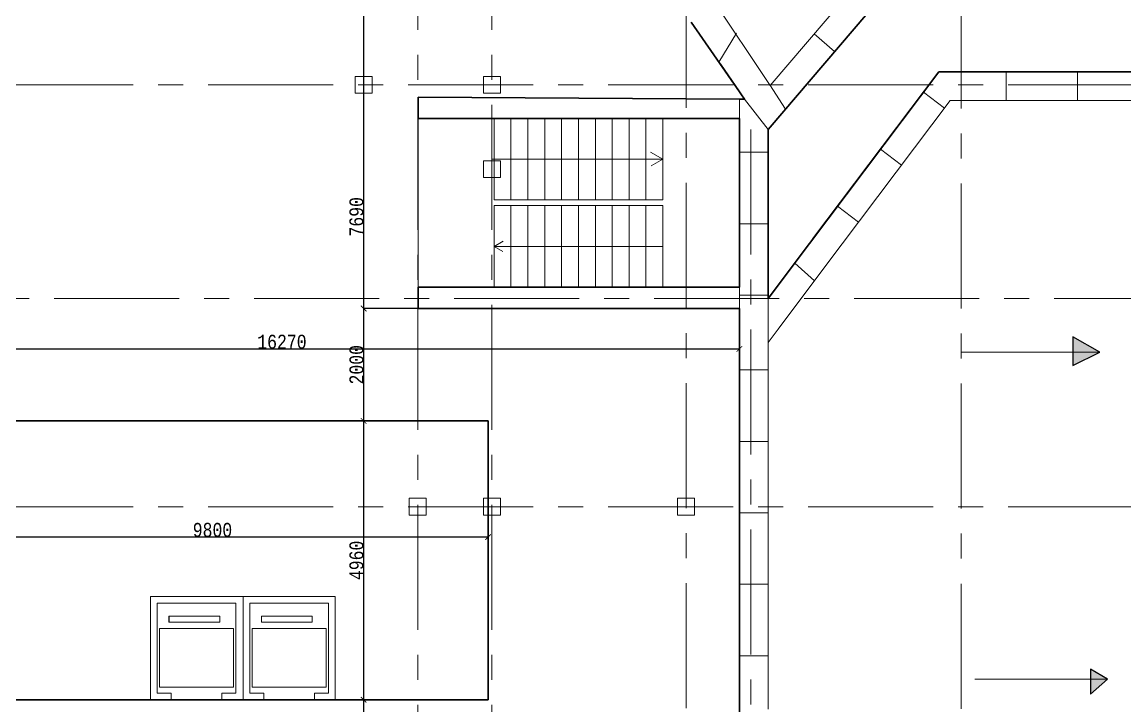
# Model space of a CAD drawing. Header units: millimetres. Extents: x -689206 to 4969298, y -1019800 to 703299.
# Drawn here: x 668701 to 688309, y -629462 to -617305 of the extents above; entities that cross this region are included whole.
import ezdxf

# ---------------------------------------------------------------- set-up
doc = ezdxf.new("R2010")
doc.units = ezdxf.units.MM
doc.linetypes.add('осеваяX2', pattern=[101.6, 63.5, -12.7, 12.7, -12.7])
for name, color, linetype, lineweight in [('несущие', 7, 'Continuous', 30), ('РАЗМЕРЫ', 7, 'Continuous', 9), ('стены', 7, 'Continuous', 20)]:
    doc.layers.add(name, color=color, linetype=linetype, lineweight=lineweight)
doc.styles.add('Аннотативный', font='isocteur.ttf', dxfattribs={"width": 0.7, "height": 250})
doc.dimstyles.new('Аннотативный', dxfattribs={"dimscale": 0, "dimtxt": 250, "dimasz": 100, "dimexe": 1.25, "dimexo": 0.625, "dimtad": 1, "dimdec": 0, "dimtxsty": 'Аннотативный', "dimblk": 'ARCHTICK', "dimcen": 2.5, "dimadec": 0, "dimazin": 0, "dimtfac": 1, "dimtdec": 0, "dimtmove": 0, "dimatfit": 3, "dimfxl": 1, "dimarcsym": 0})

# ---------------------------------------------------------------- blocks, each defined once
blk = doc.blocks.new('_ArchTick')
at = {"color": 0, "linetype": 'ByBlock', "const_width": 0.15}
blk.add_lwpolyline([(-0.5, -0.5), (0.5, 0.5)], dxfattribs=at)
blk = doc.blocks.new('*D4240')
at = {"layer": 'Defpoints', "color": 0, "linetype": 'ByBlock', "lineweight": 9, "transparency": 16777216}
for p in [(667186, -624397), (676986, -624397), (667186, -626461)]:
    blk.add_point(p, dxfattribs=at)
at = {"layer": 'РАЗМЕРЫ', "color": 0, "linetype": 'ByBlock', "lineweight": -2, "transparency": 16777216}
for p, q in [((667186, -624397), (667186, -626462)), ((676986, -624397), (676986, -626462)), ((676986, -626461), (667186, -626461))]:
    blk.add_line(p, q, dxfattribs=at)
at = {"layer": 'РАЗМЕРЫ', "color": 0, "linetype": 'ByBlock', "lineweight": -2, "transparency": 16777216, "xscale": 100, "yscale": 100, "zscale": 100, "rotation": 180}
blk.add_blockref('_ArchTick', (667186, -626461), dxfattribs=at)
at = {"layer": 'РАЗМЕРЫ', "color": 0, "linetype": 'ByBlock', "lineweight": -2, "transparency": 16777216, "xscale": 100, "yscale": 100, "zscale": 100}
blk.add_blockref('_ArchTick', (676986, -626461), dxfattribs=at)
at = {"layer": 'РАЗМЕРЫ', "color": 0, "linetype": 'ByBlock', "lineweight": 5, "transparency": 16777216, "insert": (672086, -626335), "char_height": 250, "attachment_point": 5, "style": 'Аннотативный'}
blk.add_mtext('9800', dxfattribs=at)
blk = doc.blocks.new('*D4241')
at = {"layer": 'Defpoints', "color": 0, "linetype": 'ByBlock', "lineweight": 9, "transparency": 16777216}
for p in [(674105, -617138), (674105, -624397), (674773, -624397)]:
    blk.add_point(p, dxfattribs=at)
at = {"layer": 'РАЗМЕРЫ', "color": 0, "linetype": 'ByBlock', "lineweight": -2, "transparency": 16777216}
for p, q in [((674105, -617138), (674774, -617138)), ((674773, -617138), (674773, -624397)), ((674105, -624397), (674774, -624397))]:
    blk.add_line(p, q, dxfattribs=at)
at = {"layer": 'РАЗМЕРЫ', "color": 0, "linetype": 'ByBlock', "lineweight": -2, "transparency": 16777216, "xscale": 100, "yscale": 100, "zscale": 100}
for p, rotation in [((674773, -617138), 90), ((674773, -624397), 270)]:
    blk.add_blockref('_ArchTick', p, dxfattribs=dict(at, rotation=rotation))
at = {"layer": 'РАЗМЕРЫ', "color": 0, "linetype": 'ByBlock', "lineweight": 5, "transparency": 16777216, "insert": (674647, -620767), "char_height": 250, "attachment_point": 5, "rotation": 90, "style": 'Аннотативный'}
blk.add_mtext('7690', dxfattribs=at)
blk = doc.blocks.new('*D4242')
at = {"layer": 'Defpoints', "color": 0, "linetype": 'ByBlock', "lineweight": 9, "transparency": 16777216}
for p in [(676986, -624397), (674773, -629352), (676986, -629352)]:
    blk.add_point(p, dxfattribs=at)
at = {"layer": 'РАЗМЕРЫ', "color": 0, "linetype": 'ByBlock', "lineweight": -2, "transparency": 16777216}
for p, q in [((676986, -624397), (674772, -624397)), ((674773, -624397), (674773, -629352)), ((676986, -629352), (674772, -629352))]:
    blk.add_line(p, q, dxfattribs=at)
at = {"layer": 'РАЗМЕРЫ', "color": 0, "linetype": 'ByBlock', "lineweight": -2, "transparency": 16777216, "xscale": 100, "yscale": 100, "zscale": 100}
for p, rotation in [((674773, -624397), 90), ((674773, -629352), 270)]:
    blk.add_blockref('_ArchTick', p, dxfattribs=dict(at, rotation=rotation))
at = {"layer": 'РАЗМЕРЫ', "color": 0, "linetype": 'ByBlock', "lineweight": 5, "transparency": 16777216, "insert": (674647, -626875), "char_height": 250, "attachment_point": 5, "rotation": 90, "style": 'Аннотативный'}
blk.add_mtext('4960', dxfattribs=at)
blk = doc.blocks.new('*D4243')
at = {"layer": 'Defpoints', "color": 0, "linetype": 'ByBlock', "lineweight": 9, "transparency": 16777216}
for p in [(665186, -623100), (681455, -623100), (681455, -623116)]:
    blk.add_point(p, dxfattribs=at)
at = {"layer": 'РАЗМЕРЫ', "color": 0, "linetype": 'ByBlock', "lineweight": -2, "transparency": 16777216}
for p, q in [((665186, -623101), (665186, -623117)), ((665186, -623116), (681455, -623116)), ((681455, -623101), (681455, -623117))]:
    blk.add_line(p, q, dxfattribs=at)
at = {"layer": 'РАЗМЕРЫ', "color": 0, "linetype": 'ByBlock', "lineweight": -2, "transparency": 16777216, "xscale": 100, "yscale": 100, "zscale": 100, "rotation": 180}
blk.add_blockref('_ArchTick', (665186, -623116), dxfattribs=at)
at = {"layer": 'РАЗМЕРЫ', "color": 0, "linetype": 'ByBlock', "lineweight": -2, "transparency": 16777216, "xscale": 100, "yscale": 100, "zscale": 100}
blk.add_blockref('_ArchTick', (681455, -623116), dxfattribs=at)
at = {"layer": 'РАЗМЕРЫ', "color": 0, "linetype": 'ByBlock', "lineweight": 5, "transparency": 16777216, "insert": (673321, -622990), "char_height": 250, "attachment_point": 5, "style": 'Аннотативный'}
blk.add_mtext('16270', dxfattribs=at)
blk = doc.blocks.new('*D4244')
at = {"layer": 'Defpoints', "color": 0, "linetype": 'ByBlock', "lineweight": 9, "transparency": 16777216}
for p in [(674772, -629352), (674773, -631222), (675833, -631222)]:
    blk.add_point(p, dxfattribs=at)
at = {"layer": 'РАЗМЕРЫ', "color": 0, "linetype": 'ByBlock', "lineweight": -2, "transparency": 16777216}
for p, q in [((674772, -629352), (674774, -629352)), ((674773, -629352), (674773, -631222)), ((675832, -631222), (674772, -631222))]:
    blk.add_line(p, q, dxfattribs=at)
at = {"layer": 'РАЗМЕРЫ', "color": 0, "linetype": 'ByBlock', "lineweight": -2, "transparency": 16777216, "xscale": 100, "yscale": 100, "zscale": 100}
for p, rotation in [((674773, -629352), 90), ((674773, -631222), 270)]:
    blk.add_blockref('_ArchTick', p, dxfattribs=dict(at, rotation=rotation))
at = {"layer": 'РАЗМЕРЫ', "color": 0, "linetype": 'ByBlock', "lineweight": 5, "transparency": 16777216, "insert": (674647, -630287), "char_height": 250, "attachment_point": 5, "rotation": 90, "style": 'Аннотативный'}
blk.add_mtext('2000', dxfattribs=at)
blk = doc.blocks.new('*D4245')
at = {"layer": 'Defpoints', "color": 0, "linetype": 'ByBlock', "lineweight": 9, "transparency": 16777216}
for p in [(675743, -622398), (674774, -624397), (675743, -624397)]:
    blk.add_point(p, dxfattribs=at)
at = {"layer": 'РАЗМЕРЫ', "color": 0, "linetype": 'ByBlock', "lineweight": -2, "transparency": 16777216}
for p, q in [((675743, -622398), (674773, -622398)), ((674774, -622398), (674774, -624397)), ((675743, -624397), (674773, -624397))]:
    blk.add_line(p, q, dxfattribs=at)
at = {"layer": 'РАЗМЕРЫ', "color": 0, "linetype": 'ByBlock', "lineweight": -2, "transparency": 16777216, "xscale": 100, "yscale": 100, "zscale": 100}
for p, rotation in [((674774, -622398), 90), ((674774, -624397), 270)]:
    blk.add_blockref('_ArchTick', p, dxfattribs=dict(at, rotation=rotation))
at = {"layer": 'РАЗМЕРЫ', "color": 0, "linetype": 'ByBlock', "lineweight": 5, "transparency": 16777216, "insert": (674648, -623397), "char_height": 250, "attachment_point": 5, "rotation": 90, "style": 'Аннотативный'}
blk.add_mtext('2000', dxfattribs=at)

msp = doc.modelspace()

# ---------------------------------------------------------------- hatches: boundary and pattern name
at = {"layer": 'РАЗМЕРЫ', "lineweight": 20, "ltscale": 150}
h = msp.add_hatch(color=256, dxfattribs=at)
h.dxf.hatch_style = 1
h.paths.add_polyline_path([(690732.1, -628570.7), (690296, -628892.9), (690732.1, -628892.9)])
h.paths.add_polyline_path([(690732.1, -628892.9), (690296, -628892.9), (690732.1, -629144.7)])
h.paths.add_polyline_path([(687696.4, -628811.1), (687696.4, -628986.6), (688000.4, -628986.6)])
h.paths.add_polyline_path([(688000.4, -628986.6), (687696.4, -628986.6), (687696.4, -629251.5)])
h.paths.add_polyline_path([(687384.7, -622900.1), (687384.7, -623176.4), (687863.3, -623176.4)])
h.paths.add_polyline_path([(687863.3, -623176.4), (687384.7, -623176.4), (687384.7, -623411.8)])
h.paths.add_polyline_path([(690711.2, -622949.4), (690342.8, -623221.2), (690711.2, -623221.2)])
h.paths.add_polyline_path([(690711.2, -623221.2), (690342.8, -623221.2), (690711.2, -623433.9)])

# ---------------------------------------------------------------- linework, layer by layer
at = {"layer": 'несущие', "lineweight": 13}
for p, q in [((680887, -616757.7), (682001.2, -618432.8)), ((685204.2, -618699.8), (682957.3, -621682.7))]:
    msp.add_line(p, q, dxfattribs=at)
at = {"layer": 'несущие', "lineweight": 30}
msp.add_line((680598.9, -617305.6), (681455.3, -618543.7), dxfattribs=at)
at = {"layer": 'несущие', "color": 0}
for p, q in [((685000.7, -618189.8), (682702.3, -621241.1)), ((685000.7, -618189.8), (682762.3, -621161.5)), ((685179.7, -618189.8), (685000.7, -618189.8))]:
    msp.add_line(p, q, dxfattribs=at)
at = {"layer": 'РАЗМЕРЫ', "linetype": 'осеваяX2', "lineweight": 5, "ltscale": 35}
for p, q in [((675735.6, -604551.3), (675735.6, -654392.6)), ((680505.6, -654392.6), (680505.6, -604551.3)), ((681655.3, -619215.2), (681655.3, -654392.6)), ((707055.6, -622218.3), (640002.9, -622218.3))]:
    msp.add_line(p, q, dxfattribs=at)
at = {"layer": 'РАЗМЕРЫ', "linetype": 'ByBlock', "lineweight": 5, "ltscale": 35}
for p, q in [((681090.7, -618015.3), (681403.5, -617505.3)), ((681992.8, -618420.3), (682274.6, -618852.8)), ((681455.3, -619018), (681455.3, -618675.7)), ((681546.4, -618675.7), (681965.3, -619215.2)), ((681965.4, -619620.3), (681455.3, -619620.3)), ((681965.4, -620890.3), (681965.4, -619620.3)), ((681455.3, -622160.3), (681455.3, -620890.3)), ((681455.3, -620890.3), (681965.4, -620890.3)), ((681455.3, -622398), (681455.3, -622160.3)), ((681455.3, -622160.3), (681965.4, -622160.3)), ((681455.3, -622398), (681455.3, -623004.3)), ((681455.3, -623004.3), (681455.3, -622398)), ((681455.3, -622398), (681455.3, -623004.3))]:
    msp.add_line(p, q, dxfattribs=at)
at = {"layer": 'РАЗМЕРЫ', "linetype": 'ByBlock', "lineweight": 9, "ltscale": 35}
msp.add_line((683148, -617829.6), (682784.6, -617514.9), dxfattribs=at)
at = {"layer": 'РАЗМЕРЫ', "lineweight": 9, "ltscale": 150}
for p, q in [((686194.6, -618189.8), (686194.7, -618699.8)), ((687464.6, -618189.8), (687464.7, -618699.8)), ((685102.9, -618834.4), (684727.9, -618552)), ((684338.8, -619848.8), (683963.8, -619566.4)), ((683574.6, -620863.2), (683199.7, -620580.8)), ((682791, -621903.6), (682437.2, -621593.1)), ((687863.3, -623176.4), (685395.7, -623176.4)), ((681455.1, -623489.5), (681965.4, -623489.5)), ((681455.1, -624759.5), (681965.4, -624759.5)), ((681455.1, -626029.5), (681965.4, -626029.5)), ((681455.5, -627299.5), (681965.7, -627299.5)), ((681455.2, -628569.5), (681965.5, -628569.5)), ((688000.4, -628986.6), (685640, -628986.6))]:
    msp.add_line(p, q, dxfattribs=at)
at = {"layer": 'РАЗМЕРЫ', "linetype": 'ByBlock', "lineweight": 30}
for p, q in [((675743.2, -618638), (681455.3, -618675.7)), ((675743.2, -619018), (675745.7, -618638)), ((681482.3, -618582.7), (681455.3, -618543.7)), ((681546.4, -618675.7), (681482.3, -618582.7)), ((681455.3, -618675.7), (681546.4, -618675.7)), ((681455.3, -619018), (675743.2, -619018)), ((681455.3, -622017.9), (681455.3, -619018)), ((681965.4, -622219.5), (681965.3, -619215.2)), ((682702.3, -621241.1), (681965.4, -622219.5)), ((675743.2, -622018), (681455.3, -622018)), ((675743.2, -622398), (675743.2, -622018)), ((681455.3, -622398), (675743.2, -622398)), ((676986.5, -624396.8), (667186.4, -624396.8)), ((676986.5, -629352.4), (676986.5, -624396.8)), ((667186.4, -629352.4), (675311.3, -629352.4)), ((675311.3, -629352.4), (676986.5, -629352.4)), ((676597.5, -629352.4), (676570.5, -629352.4))]:
    msp.add_line(p, q, dxfattribs=at)
at = {"layer": 'РАЗМЕРЫ', "linetype": 'ByBlock', "lineweight": 20}
for p, q in [((675743.2, -619018), (675743.2, -622018)), ((682140.8, -622766.8), (681965.4, -622999.7))]:
    msp.add_line(p, q, dxfattribs=at)
at = {"layer": 'РАЗМЕРЫ', "linetype": 'ByBlock', "lineweight": 13}
for p, q in [((677093.2, -619018), (677093.2, -620468)), ((677393.2, -619018), (677393.2, -620468)), ((677693.2, -619018), (677693.2, -620468)), ((677993.2, -619018), (677993.2, -620468)), ((678293.2, -619018), (678293.2, -620468)), ((678593.2, -619018), (678593.2, -620468)), ((678893.2, -619018), (678893.2, -620468)), ((679193.2, -619018), (679193.2, -620468)), ((679493.2, -619018), (679493.2, -620468)), ((679793.2, -619018), (679793.2, -620468)), ((680093.2, -619018), (680093.2, -620468)), ((680093.2, -619743), (679875.5, -619617.3)), ((680093.2, -619743), (677058.5, -619743)), ((680093.2, -619743), (679888.4, -619861.2)), ((680093.2, -620468), (677093.2, -620468)), ((677093.2, -620568), (677093.2, -622018)), ((680093.2, -620568), (677093.2, -620568)), ((677393.2, -620568), (677393.2, -622018)), ((677693.2, -620568), (677693.2, -622018)), ((677993.2, -620568), (677993.2, -622018)), ((678293.2, -620568), (678293.2, -622018)), ((678593.2, -620568), (678593.2, -622018)), ((678893.2, -620568), (678893.2, -622018)), ((679193.2, -620568), (679193.2, -622018)), ((679493.2, -620568), (679493.2, -622018)), ((679793.2, -620568), (679793.2, -622018)), ((680093.2, -620568), (680093.2, -622018)), ((677093.2, -621293), (677254.5, -621199.8)), ((680093.2, -621293), (677093.2, -621293)), ((677093.2, -621293), (677250.1, -621383.6)), ((682957.3, -621682.7), (682140.8, -622766.8)), ((681965.4, -629517.1), (681965.4, -622999.7)), ((670983.7, -627514.2), (670983.7, -629354.2)), ((670983.7, -627514.2), (672629.3, -627514.2)), ((672629.3, -627514.2), (672629.3, -629354.2)), ((674269.3, -627514.2), (672629.3, -627514.2)), ((674269.3, -627634.2), (674269.3, -627514.2)), ((674269.3, -629354.2), (674269.3, -627634.2)), ((672215.7, -627974.2), (672215.7, -627864.2)), ((673861.3, -627974.2), (673861.3, -627864.2))]:
    msp.add_line(p, q, dxfattribs=at)
at = {"layer": 'РАЗМЕРЫ', "lineweight": 20, "ltscale": 150}
msp.add_line((681965.4, -622219.5), (681965.4, -622999.7), dxfattribs=at)
at = {"layer": 'РАЗМЕРЫ', "lineweight": 25, "ltscale": 150}
for p, q in [((687863.3, -623176.4), (687384.7, -622900.1)), ((687384.7, -622900.1), (687384.7, -623411.8)), ((687384.7, -623411.8), (687863.3, -623176.4)), ((688000.4, -628986.6), (687696.4, -628811.1)), ((687696.4, -628811.1), (687696.4, -629251.5)), ((687696.4, -629251.5), (688000.4, -628986.6))]:
    msp.add_line(p, q, dxfattribs=at)
at = {"layer": 'стены', "linetype": 'осеваяX2', "lineweight": 5, "ltscale": 35}
for p, q in [((677055.6, -604551.3), (677055.6, -654392.6)), ((685395.7, -605952.8), (685395.7, -654392.6)), ((640002.9, -618420.3), (707055.6, -618420.3)), ((640002.9, -625920.3), (707055.6, -625920.3))]:
    msp.add_line(p, q, dxfattribs=at)
at = {"layer": 'стены', "lineweight": 13}
for p, q in [((685205.7, -614678.3), (682001.2, -618432.8)), ((688734.7, -618699.8), (685204.2, -618699.8))]:
    msp.add_line(p, q, dxfattribs=at)
at = {"layer": 'стены', "lineweight": 30}
for p, q in [((685716.2, -614820.6), (681965.3, -619215.2)), ((681455.3, -618543.7), (681116.3, -618052.5)), ((685179.7, -618189.8), (688734.6, -618189.8)), ((681965.3, -619215.2), (681965.3, -619780)), ((681455.3, -622398), (681455.3, -633065))]:
    msp.add_line(p, q, dxfattribs=at)
at = {"layer": 'стены', "color": 18, "lineweight": 13, "true_color": 0x000000}
for p, q in [((671103.7, -629234.2), (671103.7, -627634.2)), ((671103.7, -627634.2), (672503.7, -627634.2)), ((672503.7, -627634.2), (672503.7, -629234.2)), ((672749.3, -629234.2), (672749.3, -627634.2)), ((672749.3, -627634.2), (674149.3, -627634.2)), ((674149.3, -627634.2), (674149.3, -629234.2)), ((672215.7, -627864.2), (671309.7, -627864.2)), ((672215.7, -627974.2), (671309.7, -627974.2)), ((673861.3, -627864.2), (672955.3, -627864.2)), ((672955.3, -627864.2), (672955.3, -627974.2)), ((673861.3, -627974.2), (672955.3, -627974.2)), ((673861.3, -627974.2), (673658.8, -627974.2)), ((671145.7, -629131.2), (671145.7, -628084.2)), ((671145.7, -628084.2), (672461.7, -628084.2)), ((672461.7, -629131.2), (672461.7, -628084.2)), ((672791.3, -629131.2), (672791.3, -628084.2)), ((672791.3, -628084.2), (674107.3, -628084.2)), ((674107.3, -629131.2), (674107.3, -628084.2)), ((672461.7, -629131.2), (671145.7, -629131.2)), ((674107.3, -629131.2), (672791.3, -629131.2)), ((671353.7, -629234.2), (671103.7, -629234.2)), ((671353.7, -629234.2), (671353.7, -629354.2)), ((672503.7, -629234.2), (672253.7, -629234.2)), ((672253.7, -629234.2), (672253.7, -629354.2)), ((672503.7, -629234.2), (672461.7, -629234.2)), ((672999.3, -629234.2), (672749.3, -629234.2)), ((672999.3, -629234.2), (672999.3, -629354.2)), ((674149.3, -629234.2), (673899.3, -629234.2)), ((673899.3, -629234.2), (673899.3, -629354.2)), ((674149.3, -629234.2), (674107.3, -629234.2))]:
    msp.add_line(p, q, dxfattribs=at)
at = {"layer": 'стены', "color": 18, "lineweight": 25, "true_color": 0x000000}
for p, q in [((671309.7, -627864.2), (671309.7, -627974.2)), ((670964.7, -629354.2), (670594.7, -629354.2)), ((672623.7, -629354.2), (672253.7, -629354.2)), ((672999.3, -629354.2), (672629.3, -629354.2)), ((674269.3, -629354.2), (673899.3, -629354.2))]:
    msp.add_line(p, q, dxfattribs=at)
at = {"layer": 'стены'}
for points in [[(674622.8, -618270.3), (674922.8, -618270.3), (674922.8, -618570.3), (674622.8, -618570.3)], [(676905.6, -618270.3), (677205.6, -618270.3), (677205.6, -618570.3), (676905.6, -618570.3)], [(676905.6, -619770.3), (677205.6, -619770.3), (677205.6, -620070.3), (676905.6, -620070.3)], [(675585.6, -625770.3), (675885.6, -625770.3), (675885.6, -626070.3), (675585.6, -626070.3)], [(676905.6, -625770.3), (677205.6, -625770.3), (677205.6, -626070.3), (676905.6, -626070.3)], [(680355.6, -625770.3), (680655.6, -625770.3), (680655.6, -626070.3), (680355.6, -626070.3)]]:
    msp.add_lwpolyline(points, close=True, dxfattribs=at)

# ---------------------------------------------------------------- dimensions: what is measured, and where the dimension line sits
at = {"layer": 'РАЗМЕРЫ', "linetype": 'ByBlock', "lineweight": 5}
for base, p1, p2, text, picture, middle in [((674772.8, -624396.8), (674104.7, -617137.7), (674104.7, -624396.8), '7690', '*D4241', (674647.2, -620767.3)), ((674774, -624396.8), (675743.2, -622398), (675743.2, -624396.8), '2000', '*D4245', (674648.4, -623397.4)), ((674772.8, -629352.4), (676986.5, -624396.8), (676986.5, -629352.4), '4960', '*D4242', (674647.2, -626874.6)), ((674772.8, -631222.3), (674771.5, -629352.4), (675832.8, -631222.3), '2000', '*D4244', (674647.2, -630287.3))]:
    dim = msp.add_linear_dim(base=base, p1=p1, p2=p2, angle=90, text=text, dimstyle='Аннотативный', dxfattribs=at)
    dim.commit()
    dim.dimension.update_dxf_attribs({"geometry": picture, "text_midpoint": middle})
dim = msp.add_linear_dim(base=(681455.3, -623116.1), p1=(665186.4, -623100.3), p2=(681455.3, -623100.3), text='16270', dimstyle='Аннотативный', dxfattribs=at)
dim.commit()
dim.dimension.update_dxf_attribs({"geometry": '*D4243', "text_midpoint": (673320.9, -622990.4)})
dim = msp.add_linear_dim(base=(667186.4, -626460.9), p1=(676986.5, -624396.8), p2=(667186.4, -624396.8), dimstyle='Аннотативный', dxfattribs=at)
dim.commit()
dim.dimension.update_dxf_attribs({"geometry": '*D4240', "text_midpoint": (672086.4, -626335.3)})

doc.saveas('drawing.dxf')
